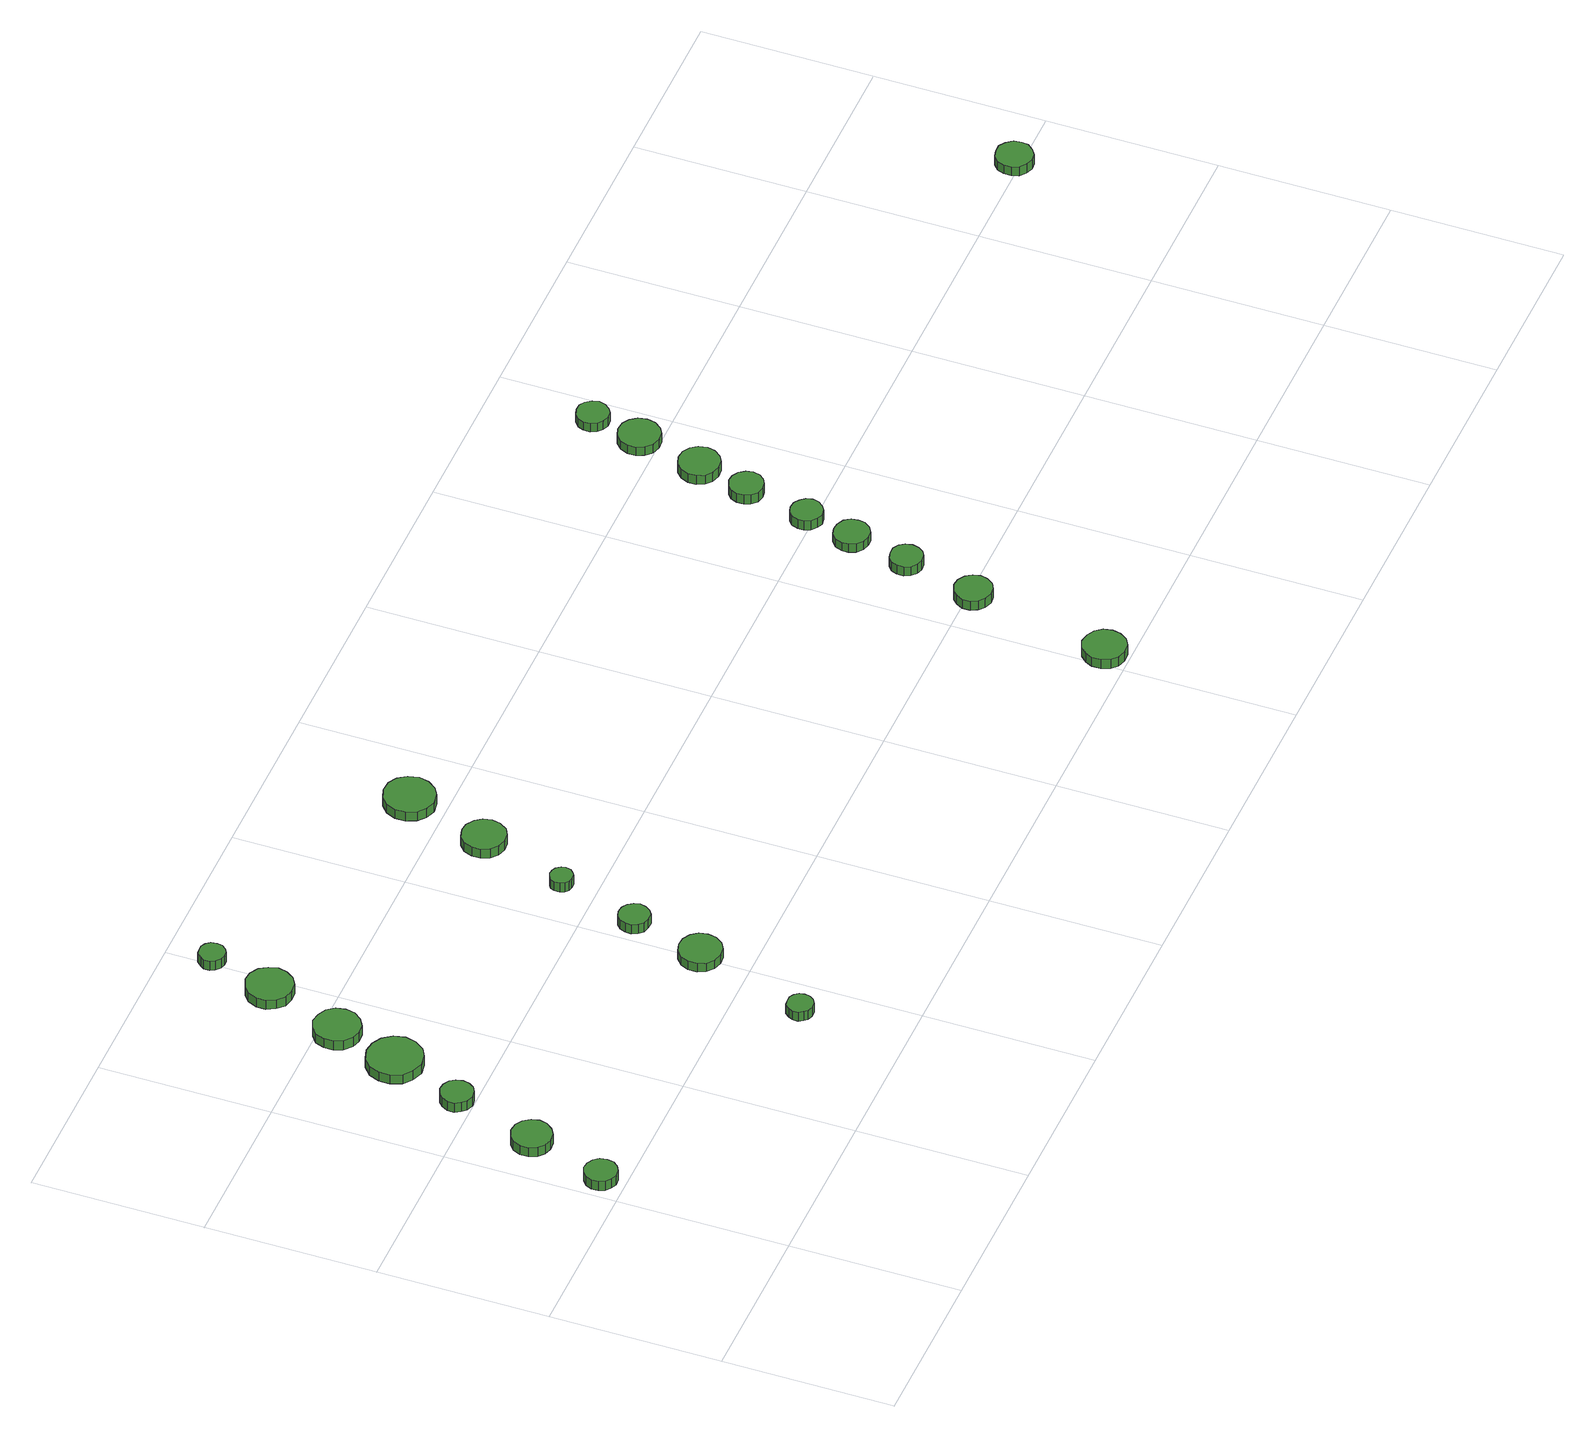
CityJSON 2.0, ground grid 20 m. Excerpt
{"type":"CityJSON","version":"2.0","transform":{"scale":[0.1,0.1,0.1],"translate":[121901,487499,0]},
"CityObjects":{
"tree1":{"type":"SolitaryVegetationObject","attributes":{"function":"something"},"geometry":[{"type":"MultiSurface","lod":"1","boundaries":[[[0,1,2,3,4,5,6,7,8,9,10,11,12,13,14]],[[15,16,17,18,19,20,21,22,23,24,25,26,27,28,29]],[[0,29,28,1]],[[1,28,27,2]],[[2,27,26,3]],[[3,26,25,4]],[[4,25,24,5]],[[5,24,23,6]],[[6,23,22,7]],[[7,22,21,8]],[[8,21,20,9]],[[9,20,19,10]],[[10,19,18,11]],[[11,18,17,12]],[[12,17,16,13]],[[13,16,15,14]],[[14,15,29,0]]]}]},
"tree2":{"type":"SolitaryVegetationObject","attributes":{"function":"something"},"geometry":[{"type":"MultiSurface","lod":"1","boundaries":[[[30,31,32,33,34,35,36,37,38,39,40,41,42,43,44]],[[45,46,47,48,49,50,51,52,53,54,55,56,57,58,59]],[[30,59,58,31]],[[31,58,57,32]],[[32,57,56,33]],[[33,56,55,34]],[[34,55,54,35]],[[35,54,53,36]],[[36,53,52,37]],[[37,52,51,38]],[[38,51,50,39]],[[39,50,49,40]],[[40,49,48,41]],[[41,48,47,42]],[[42,47,46,43]],[[43,46,45,44]],[[44,45,59,30]]]}]},
"tree3":{"type":"SolitaryVegetationObject","attributes":{"function":"something"},"geometry":[{"type":"MultiSurface","lod":"1","boundaries":[[[60,61,62,63,64,65,66,67,68,69,70,71,72,73,74]],[[75,76,77,78,79,80,81,82,83,84,85,86,87,88,89]],[[60,89,88,61]],[[61,88,87,62]],[[62,87,86,63]],[[63,86,85,64]],[[64,85,84,65]],[[65,84,83,66]],[[66,83,82,67]],[[67,82,81,68]],[[68,81,80,69]],[[69,80,79,70]],[[70,79,78,71]],[[71,78,77,72]],[[72,77,76,73]],[[73,76,75,74]],[[74,75,89,60]]]}]},
"tree4":{"type":"SolitaryVegetationObject","attributes":{"function":"something"},"geometry":[{"type":"MultiSurface","lod":"1","boundaries":[[[90,91,92,93,94,95,96,97,98,99,100,101,102,103,104]],[[105,106,107,108,109,110,111,112,113,114,115,116,117,118,119]],[[90,119,118,91]],[[91,118,117,92]],[[92,117,116,93]],[[93,116,115,94]],[[94,115,114,95]],[[95,114,113,96]],[[96,113,112,97]],[[97,112,111,98]],[[98,111,110,99]],[[99,110,109,100]],[[100,109,108,101]],[[101,108,107,102]],[[102,107,106,103]],[[103,106,105,104]],[[104,105,119,90]]]}]},
"tree5":{"type":"SolitaryVegetationObject","attributes":{"function":"something"},"geometry":[{"type":"MultiSurface","lod":"1","boundaries":[[[120,121,122,123,124,125,126,127,128,129,130,131,132,133,134]],[[135,136,137,138,139,140,141,142,143,144,145,146,147,148,149]],[[120,149,148,121]],[[121,148,147,122]],[[122,147,146,123]],[[123,146,145,124]],[[124,145,144,125]],[[125,144,143,126]],[[126,143,142,127]],[[127,142,141,128]],[[128,141,140,129]],[[129,140,139,130]],[[130,139,138,131]],[[131,138,137,132]],[[132,137,136,133]],[[133,136,135,134]],[[134,135,149,120]]]}]},
"tree6":{"type":"SolitaryVegetationObject","attributes":{"function":"something"},"geometry":[{"type":"MultiSurface","lod":"1","boundaries":[[[150,151,152,153,154,155,156,157,158,159,160,161,162,163,164]],[[165,166,167,168,169,170,171,172,173,174,175,176,177,178,179]],[[150,179,178,151]],[[151,178,177,152]],[[152,177,176,153]],[[153,176,175,154]],[[154,175,174,155]],[[155,174,173,156]],[[156,173,172,157]],[[157,172,171,158]],[[158,171,170,159]],[[159,170,169,160]],[[160,169,168,161]],[[161,168,167,162]],[[162,167,166,163]],[[163,166,165,164]],[[164,165,179,150]]]}]},
"tree7":{"type":"SolitaryVegetationObject","attributes":{"function":"something"},"geometry":[{"type":"MultiSurface","lod":"1","boundaries":[[[180,181,182,183,184,185,186,187,188,189,190,191,192,193,194]],[[195,196,197,198,199,200,201,202,203,204,205,206,207,208,209]],[[180,209,208,181]],[[181,208,207,182]],[[182,207,206,183]],[[183,206,205,184]],[[184,205,204,185]],[[185,204,203,186]],[[186,203,202,187]],[[187,202,201,188]],[[188,201,200,189]],[[189,200,199,190]],[[190,199,198,191]],[[191,198,197,192]],[[192,197,196,193]],[[193,196,195,194]],[[194,195,209,180]]]}]},
"tree8":{"type":"SolitaryVegetationObject","attributes":{"function":"something"},"geometry":[{"type":"MultiSurface","lod":"1","boundaries":[[[210,211,212,213,214,215,216,217,218,219,220,221,222,223,224]],[[225,226,227,228,229,230,231,232,233,234,235,236,237,238,239]],[[210,239,238,211]],[[211,238,237,212]],[[212,237,236,213]],[[213,236,235,214]],[[214,235,234,215]],[[215,234,233,216]],[[216,233,232,217]],[[217,232,231,218]],[[218,231,230,219]],[[219,230,229,220]],[[220,229,228,221]],[[221,228,227,222]],[[222,227,226,223]],[[223,226,225,224]],[[224,225,239,210]]]}]},
"tree9":{"type":"SolitaryVegetationObject","attributes":{"function":"something"},"geometry":[{"type":"MultiSurface","lod":"1","boundaries":[[[240,241,242,243,244,245,246,247,248,249,250,251,252,253,254]],[[255,256,257,258,259,260,261,262,263,264,265,266,267,268,269]],[[240,269,268,241]],[[241,268,267,242]],[[242,267,266,243]],[[243,266,265,244]],[[244,265,264,245]],[[245,264,263,246]],[[246,263,262,247]],[[247,262,261,248]],[[248,261,260,249]],[[249,260,259,250]],[[250,259,258,251]],[[251,258,257,252]],[[252,257,256,253]],[[253,256,255,254]],[[254,255,269,240]]]}]},
"tree10":{"type":"SolitaryVegetationObject","attributes":{"function":"something"},"geometry":[{"type":"MultiSurface","lod":"1","boundaries":[[[270,271,272,273,274,275,276,277,278,279,280,281,282,283,284]],[[285,286,287,288,289,290,291,292,293,294,295,296,297,298,299]],[[270,299,298,271]],[[271,298,297,272]],[[272,297,296,273]],[[273,296,295,274]],[[274,295,294,275]],[[275,294,293,276]],[[276,293,292,277]],[[277,292,291,278]],[[278,291,290,279]],[[279,290,289,280]],[[280,289,288,281]],[[281,288,287,282]],[[282,287,286,283]],[[283,286,285,284]],[[284,285,299,270]]]}]},
"tree11":{"type":"SolitaryVegetationObject","attributes":{"function":"something"},"geometry":[{"type":"MultiSurface","lod":"1","boundaries":[[[300,301,302,303,304,305,306,307,308,309,310,311,312,313,314]],[[315,316,317,318,319,320,321,322,323,324,325,326,327,328,329]],[[300,329,328,301]],[[301,328,327,302]],[[302,327,326,303]],[[303,326,325,304]],[[304,325,324,305]],[[305,324,323,306]],[[306,323,322,307]],[[307,322,321,308]],[[308,321,320,309]],[[309,320,319,310]],[[310,319,318,311]],[[311,318,317,312]],[[312,317,316,313]],[[313,316,315,314]],[[314,315,329,300]]]}]},
"tree12":{"type":"SolitaryVegetationObject","attributes":{"function":"something"},"geometry":[{"type":"MultiSurface","lod":"1","boundaries":[[[330,331,332,333,334,335,336,337,338,339,340,341,342,343,344]],[[345,346,347,348,349,350,351,352,353,354,355,356,357,358,359]],[[330,359,358,331]],[[331,358,357,332]],[[332,357,356,333]],[[333,356,355,334]],[[334,355,354,335]],[[335,354,353,336]],[[336,353,352,337]],[[337,352,351,338]],[[338,351,350,339]],[[339,350,349,340]],[[340,349,348,341]],[[341,348,347,342]],[[342,347,346,343]],[[343,346,345,344]],[[344,345,359,330]]]}]},
"tree13":{"type":"SolitaryVegetationObject","attributes":{"function":"something"},"geometry":[{"type":"MultiSurface","lod":"1","boundaries":[[[360,361,362,363,364,365,366,367,368,369,370,371,372,373,374]],[[375,376,377,378,379,380,381,382,383,384,385,386,387,388,389]],[[360,389,388,361]],[[361,388,387,362]],[[362,387,386,363]],[[363,386,385,364]],[[364,385,384,365]],[[365,384,383,366]],[[366,383,382,367]],[[367,382,381,368]],[[368,381,380,369]],[[369,380,379,370]],[[370,379,378,371]],[[371,378,377,372]],[[372,377,376,373]],[[373,376,375,374]],[[374,375,389,360]]]}]},
"tree14":{"type":"SolitaryVegetationObject","attributes":{"function":"something"},"geometry":[{"type":"MultiSurface","lod":"1","boundaries":[[[390,391,392,393,394,395,396,397,398,399,400,401,402,403,404]],[[405,406,407,408,409,410,411,412,413,414,415,416,417,418,419]],[[390,419,418,391]],[[391,418,417,392]],[[392,417,416,393]],[[393,416,415,394]],[[394,415,414,395]],[[395,414,413,396]],[[396,413,412,397]],[[397,412,411,398]],[[398,411,410,399]],[[399,410,409,400]],[[400,409,408,401]],[[401,408,407,402]],[[402,407,406,403]],[[403,406,405,404]],[[404,405,419,390]]]}]},
"tree15":{"type":"SolitaryVegetationObject","attributes":{"function":"something"},"geometry":[{"type":"MultiSurface","lod":"1","boundaries":[[[420,421,422,423,424,425,426,427,428,429,430,431,432,433,434]],[[435,436,437,438,439,440,441,442,443,444,445,446,447,448,449]],[[420,449,448,421]],[[421,448,447,422]],[[422,447,446,423]],[[423,446,445,424]],[[424,445,444,425]],[[425,444,443,426]],[[426,443,442,427]],[[427,442,441,428]],[[428,441,440,429]],[[429,440,439,430]],[[430,439,438,431]],[[431,438,437,432]],[[432,437,436,433]],[[433,436,435,434]],[[434,435,449,420]]]}]},
"tree16":{"type":"SolitaryVegetationObject","attributes":{"function":"something"},"geometry":[{"type":"MultiSurface","lod":"1","boundaries":[[[450,451,452,453,454,455,456,457,458,459,460,461,462,463,464]],[[465,466,467,468,469,470,471,472,473,474,475,476,477,478,479]],[[450,479,478,451]],[[451,478,477,452]],[[452,477,476,453]],[[453,476,475,454]],[[454,475,474,455]],[[455,474,473,456]],[[456,473,472,457]],[[457,472,471,458]],[[458,471,470,459]],[[459,470,469,460]],[[460,469,468,461]],[[461,468,467,462]],[[462,467,466,463]],[[463,466,465,464]],[[464,465,479,450]]]}]},
"tree17":{"type":"SolitaryVegetationObject","attributes":{"function":"something"},"geometry":[{"type":"MultiSurface","lod":"1","boundaries":[[[480,481,482,483,484,485,486,487,488,489,490,491,492,493,494]],[[495,496,497,498,499,500,501,502,503,504,505,506,507,508,509]],[[480,509,508,481]],[[481,508,507,482]],[[482,507,506,483]],[[483,506,505,484]],[[484,505,504,485]],[[485,504,503,486]],[[486,503,502,487]],[[487,502,501,488]],[[488,501,500,489]],[[489,500,499,490]],[[490,499,498,491]],[[491,498,497,492]],[[492,497,496,493]],[[493,496,495,494]],[[494,495,509,480]]]}]},
"tree18":{"type":"SolitaryVegetationObject","attributes":{"function":"something"},"geometry":[{"type":"MultiSurface","lod":"1","boundaries":[[[510,511,512,513,514,515,516,517,518,519,520,521,522,523,524]],[[525,526,527,528,529,530,531,532,533,534,535,536,537,538,539]],[[510,539,538,511]],[[511,538,537,512]],[[512,537,536,513]],[[513,536,535,514]],[[514,535,534,515]],[[515,534,533,516]],[[516,533,532,517]],[[517,532,531,518]],[[518,531,530,519]],[[519,530,529,520]],[[520,529,528,521]],[[521,528,527,522]],[[522,527,526,523]],[[523,526,525,524]],[[524,525,539,510]]]}]},
"tree19":{"type":"SolitaryVegetationObject","attributes":{"function":"something"},"geometry":[{"type":"MultiSurface","lod":"1","boundaries":[[[540,541,542,543,544,545,546,547,548,549,550,551,552,553,554]],[[555,556,557,558,559,560,561,562,563,564,565,566,567,568,569]],[[540,569,568,541]],[[541,568,567,542]],[[542,567,566,543]],[[543,566,565,544]],[[544,565,564,545]],[[545,564,563,546]],[[546,563,562,547]],[[547,562,561,548]],[[548,561,560,549]],[[549,560,559,550]],[[550,559,558,551]],[[551,558,557,552]],[[552,557,556,553]],[[553,556,555,554]],[[554,555,569,540]]]}]},
"tree20":{"type":"SolitaryVegetationObject","attributes":{"function":"something"},"geometry":[{"type":"MultiSurface","lod":"1","boundaries":[[[570,571,572,573,574,575,576,577,578,579,580,581,582,583,584]],[[585,586,587,588,589,590,591,592,593,594,595,596,597,598,599]],[[570,599,598,571]],[[571,598,597,572]],[[572,597,596,573]],[[573,596,595,574]],[[574,595,594,575]],[[575,594,593,576]],[[576,593,592,577]],[[577,592,591,578]],[[578,591,590,579]],[[579,590,589,580]],[[580,589,588,581]],[[581,588,587,582]],[[582,587,586,583]],[[583,586,585,584]],[[584,585,599,570]]]}]},
"tree21":{"type":"SolitaryVegetationObject","attributes":{"function":"something"},"geometry":[{"type":"MultiSurface","lod":"1","boundaries":[[[600,601,602,603,604,605,606,607,608,609,610,611,612,613,614]],[[615,616,617,618,619,620,621,622,623,624,625,626,627,628,629]],[[600,629,628,601]],[[601,628,627,602]],[[602,627,626,603]],[[603,626,625,604]],[[604,625,624,605]],[[605,624,623,606]],[[606,623,622,607]],[[607,622,621,608]],[[608,621,620,609]],[[609,620,619,610]],[[610,619,618,611]],[[611,618,617,612]],[[612,617,616,613]],[[613,616,615,614]],[[614,615,629,600]]]}]},
"tree22":{"type":"SolitaryVegetationObject","attributes":{"function":"something"},"geometry":[{"type":"MultiSurface","lod":"1","boundaries":[[[630,631,632,633,634,635,636,637,638,639,640,641,642,643,644]],[[645,646,647,648,649,650,651,652,653,654,655,656,657,658,659]],[[630,659,658,631]],[[631,658,657,632]],[[632,657,656,633]],[[633,656,655,634]],[[634,655,654,635]],[[635,654,653,636]],[[636,653,652,637]],[[637,652,651,638]],[[638,651,650,639]],[[639,650,649,640]],[[640,649,648,641]],[[641,648,647,642]],[[642,647,646,643]],[[643,646,645,644]],[[644,645,659,630]]]}]},
"tree23":{"type":"SolitaryVegetationObject","attributes":{"function":"something"},"geometry":[{"type":"MultiSurface","lod":"1","boundaries":[[[660,661,662,663,664,665,666,667,668,669,670,671,672,673,674]],[[675,676,677,678,679,680,681,682,683,684,685,686,687,688,689]],[[660,689,688,661]],[[661,688,687,662]],[[662,687,686,663]],[[663,686,685,664]],[[664,685,684,665]],[[665,684,683,666]],[[666,683,682,667]],[[667,682,681,668]],[[668,681,680,669]],[[669,680,679,670]],[[670,679,678,671]],[[671,678,677,672]],[[672,677,676,673]],[[673,676,675,674]],[[674,675,689,660]]]}]}
},
"vertices":[
[45,228,16],[44,236,16],[39,242,16],[32,246,16],[24,247,16],[17,244,16],[11,239,16],[8,232,16],[8,224,16],[11,217,16],[17,212,16],[24,209,16],[32,210,16],[39,214,16],[44,220,16],[44,220,3],[39,214,3],[32,210,3],[24,209,3],[17,212,3],[11,217,3],[8,224,3],[8,232,3],[11,239,3],[17,244,3],[24,247,3],[32,246,3],[39,242,3],[44,236,3],[45,228,3],
[78,319,16],[76,328,16],[70,336,16],[62,341,16],[52,342,16],[43,339,16],[36,333,16],[32,324,16],[32,314,16],[36,305,16],[43,299,16],[52,296,16],[62,297,16],[70,302,16],[76,310,16],[76,310,3],[70,302,3],[62,297,3],[52,296,3],[43,299,3],[36,305,3],[32,314,3],[32,324,3],[36,333,3],[43,339,3],[52,342,3],[62,341,3],[70,336,3],[76,328,3],[78,319,3],
[108,419,16],[106,427,16],[102,433,16],[95,437,16],[87,438,16],[79,435,16],[74,430,16],[70,423,16],[70,415,16],[74,408,16],[79,403,16],[87,400,16],[95,401,16],[102,405,16],[106,411,16],[106,411,3],[102,405,3],[95,401,3],[87,400,3],[79,403,3],[74,408,3],[70,415,3],[70,423,3],[74,430,3],[79,435,3],[87,438,3],[95,437,3],[102,433,3],[106,427,3],[108,419,3],
[150,502,17],[147,515,17],[139,526,17],[128,532,17],[115,534,17],[102,530,17],[92,521,17],[87,509,17],[87,496,17],[92,483,17],[102,475,17],[115,470,17],[128,472,17],[139,478,17],[147,489,17],[147,489,4],[139,478,4],[128,472,4],[115,470,4],[102,475,4],[92,483,4],[87,496,4],[87,509,4],[92,521,4],[102,530,4],[115,534,4],[128,532,4],[139,526,4],[147,515,4],[150,502,4],
[170,579,16],[168,590,16],[161,599,16],[151,604,16],[140,606,16],[130,602,16],[121,595,16],[117,584,16],[117,573,16],[121,563,16],[130,555,16],[140,552,16],[151,553,16],[161,559,16],[168,568,16],[168,568,3],[161,559,3],[151,553,3],[140,552,3],[130,555,3],[121,563,3],[117,573,3],[117,584,3],[121,595,3],[130,602,3],[140,606,3],[151,604,3],[161,599,3],[168,590,3],[170,579,3],
[206,671,16],[203,682,16],[197,691,16],[187,697,16],[176,698,16],[165,694,16],[157,687,16],[152,676,16],[152,665,16],[157,655,16],[165,647,16],[176,644,16],[187,645,16],[197,651,16],[203,660,16],[203,660,3],[197,651,3],[187,645,3],[176,644,3],[165,647,3],[157,655,3],[152,665,3],[152,676,3],[157,687,3],[165,694,3],[176,698,3],[187,697,3],[197,691,3],[203,682,3],[206,671,3],
[373,126,15],[372,132,15],[368,137,15],[363,140,15],[356,140,15],[350,139,15],[346,134,15],[343,129,15],[343,122,15],[346,117,15],[350,113,15],[356,111,15],[363,111,15],[368,114,15],[372,119,15],[372,119,2],[368,114,2],[363,111,2],[356,111,2],[350,113,2],[346,117,2],[343,122,2],[343,129,2],[346,134,2],[350,139,2],[356,140,2],[363,140,2],[368,137,2],[372,132,2],[373,126,2],
[219,747,16],[218,754,16],[214,759,16],[209,762,16],[203,762,16],[197,761,16],[192,756,16],[189,751,16],[189,744,16],[192,739,16],[197,734,16],[203,732,16],[209,733,16],[214,736,16],[218,741,16],[218,741,3],[214,736,3],[209,733,3],[203,732,3],[197,734,3],[192,739,3],[189,744,3],[189,751,3],[192,756,3],[197,761,3],[203,762,3],[209,762,3],[214,759,3],[218,754,3],[219,747,3],
[425,258,16],[423,268,16],[417,276,16],[408,281,16],[398,282,16],[388,279,16],[380,272,16],[376,263,16],[376,252,16],[380,243,16],[388,236,16],[398,233,16],[408,234,16],[417,239,16],[423,248,16],[423,248,4],[417,239,4],[408,234,4],[398,233,4],[388,236,4],[380,243,4],[376,252,4],[376,263,4],[380,272,4],[388,279,4],[398,282,4],[408,281,4],[417,276,4],[423,268,4],[425,258,4],
[444,344,16],[442,351,16],[438,357,16],[432,361,16],[424,362,16],[417,360,16],[412,355,16],[409,348,16],[409,341,16],[412,334,16],[417,329,16],[424,327,16],[432,327,16],[438,331,16],[442,337,16],[442,337,3],[438,331,3],[432,327,3],[424,327,3],[417,329,3],[412,334,3],[409,341,3],[409,348,3],[412,355,3],[417,360,3],[424,362,3],[432,361,3],[438,357,3],[442,351,3],[444,344,3],
[471,441,15],[470,446,15],[466,451,15],[462,453,15],[456,454,15],[451,452,15],[447,449,15],[445,444,15],[445,438,15],[447,433,15],[451,429,15],[456,428,15],[462,428,15],[466,431,15],[470,435,15],[470,435,2],[466,431,2],[462,428,2],[456,428,2],[451,429,2],[447,433,2],[445,438,2],[445,444,2],[447,449,2],[451,452,2],[456,454,2],[462,453,2],[466,451,2],[470,446,2],[471,441,2],
[512,542,17],[510,552,17],[504,560,17],[495,566,17],[485,567,17],[475,564,17],[467,557,17],[463,547,17],[463,537,17],[467,527,17],[475,520,17],[485,517,17],[495,518,17],[504,523,17],[510,532,17],[510,532,4],[504,523,4],[495,518,4],[485,517,4],[475,520,4],[467,527,4],[463,537,4],[463,547,4],[467,557,4],[475,564,4],[485,567,4],[495,566,4],[504,560,4],[510,552,4],[512,542,4],
[549,641,16],[546,653,16],[539,663,16],[529,669,16],[516,670,16],[505,666,16],[496,658,16],[491,647,16],[491,635,16],[496,623,16],[505,615,16],[516,611,16],[529,613,16],[539,619,16],[546,629,16],[546,629,3],[539,619,3],[529,613,3],[516,611,3],[505,615,3],[496,623,3],[491,635,3],[491,647,3],[496,658,3],[505,666,3],[516,670,3],[529,669,3],[539,663,3],[546,653,3],[549,641,3],
[1043,29,15],[1041,39,15],[1035,47,15],[1026,52,15],[1015,54,15],[1005,50,15],[998,43,15],[994,34,15],[994,24,15],[998,14,15],[1005,7,15],[1015,4,15],[1026,5,15],[1035,10,15],[1041,19,15],[1041,19,2],[1035,10,2],[1026,5,2],[1015,4,2],[1005,7,2],[998,14,2],[994,24,2],[994,34,2],[998,43,2],[1005,50,2],[1015,54,2],[1026,52,2],[1035,47,2],[1041,39,2],[1043,29,2],
[1075,194,14],[1073,203,14],[1068,210,14],[1060,215,14],[1051,216,14],[1042,213,14],[1036,207,14],[1032,199,14],[1032,190,14],[1036,182,14],[1042,176,14],[1051,173,14],[1060,174,14],[1068,178,14],[1073,186,14],[1073,186,1],[1068,178,1],[1060,174,1],[1051,173,1],[1042,176,1],[1036,182,1],[1032,190,1],[1032,199,1],[1036,207,1],[1042,213,1],[1051,216,1],[1060,215,1],[1068,210,1],[1073,203,1],[1075,194,1],
[1095,281,14],[1093,289,14],[1089,295,14],[1082,299,14],[1074,299,14],[1067,297,14],[1061,292,14],[1058,285,14],[1058,277,14],[1061,270,14],[1067,265,14],[1074,262,14],[1082,263,14],[1089,267,14],[1093,273,14],[1093,273,1],[1089,267,1],[1082,263,1],[1074,262,1],[1067,265,1],[1061,270,1],[1058,277,1],[1058,285,1],[1061,292,1],[1067,297,1],[1074,299,1],[1082,299,1],[1089,295,1],[1093,289,1],[1095,281,1],
[1111,350,14],[1110,358,14],[1105,365,14],[1097,369,14],[1089,370,14],[1081,368,14],[1074,362,14],[1071,354,14],[1071,346,14],[1074,338,14],[1081,332,14],[1089,330,14],[1097,330,14],[1105,335,14],[1110,342,14],[1110,342,2],[1105,335,2],[1097,330,2],[1089,330,2],[1081,332,2],[1074,338,2],[1071,346,2],[1071,354,2],[1074,362,2],[1081,368,2],[1089,370,2],[1097,369,2],[1105,365,2],[1110,358,2],[1111,350,2],
[1124,408,15],[1122,415,15],[1117,421,15],[1111,425,15],[1103,426,15],[1096,424,15],[1090,419,15],[1087,411,15],[1087,404,15],[1090,397,15],[1096,392,15],[1103,389,15],[1111,390,15],[1117,394,15],[1122,400,15],[1122,400,2],[1117,394,2],[1111,390,2],[1103,389,2],[1096,392,2],[1090,397,2],[1087,404,2],[1087,411,2],[1090,419,2],[1096,424,2],[1103,426,2],[1111,425,2],[1117,421,2],[1122,415,2],[1124,408,2],
[1143,484,14],[1141,492,14],[1136,499,14],[1129,503,14],[1121,504,14],[1113,501,14],[1107,496,14],[1104,488,14],[1104,480,14],[1107,473,14],[1113,467,14],[1121,465,14],[1129,466,14],[1136,470,14],[1141,476,14],[1141,476,1],[1136,470,1],[1129,466,1],[1121,465,1],[1113,467,1],[1107,473,1],[1104,480,1],[1104,488,1],[1107,496,1],[1113,501,1],[1121,504,1],[1129,503,1],[1136,499,1],[1141,492,1],[1143,484,1],
[1161,544,15],[1159,554,15],[1153,562,15],[1145,567,15],[1135,568,15],[1125,565,15],[1118,558,15],[1114,549,15],[1114,539,15],[1118,530,15],[1125,524,15],[1135,521,15],[1145,522,15],[1153,527,15],[1159,535,15],[1159,535,2],[1153,527,2],[1145,522,2],[1135,521,2],[1125,524,2],[1118,530,2],[1114,539,2],[1114,549,2],[1118,558,2],[1125,565,2],[1135,568,2],[1145,567,2],[1153,562,2],[1159,554,2],[1161,544,2],
[1179,621,16],[1177,631,16],[1171,639,16],[1163,644,16],[1153,645,16],[1143,642,16],[1136,635,16],[1132,626,16],[1132,616,16],[1136,607,16],[1143,600,16],[1153,597,16],[1163,598,16],[1171,603,16],[1177,611,16],[1177,611,4],[1171,603,4],[1163,598,4],[1153,597,4],[1143,600,4],[1136,607,4],[1132,616,4],[1132,626,4],[1136,635,4],[1143,642,4],[1153,645,4],[1163,644,4],[1171,639,4],[1177,631,4],[1179,621,4],
[1187,680,16],[1185,687,16],[1180,694,16],[1174,698,16],[1166,698,16],[1159,696,16],[1153,691,16],[1150,684,16],[1150,676,16],[1153,669,16],[1159,664,16],[1166,661,16],[1174,662,16],[1180,666,16],[1185,672,16],[1185,672,4],[1180,666,4],[1174,662,4],[1166,661,4],[1159,664,4],[1153,669,4],[1150,676,4],[1150,684,4],[1153,691,4],[1159,696,4],[1166,698,4],[1174,698,4],[1180,694,4],[1185,687,4],[1187,680,4],
[1733,402,26],[1732,411,26],[1726,418,26],[1719,423,26],[1710,423,26],[1702,421,26],[1695,415,26],[1692,407,26],[1692,398,26],[1695,390,26],[1702,384,26],[1710,381,26],[1719,382,26],[1726,387,26],[1732,394,26],[1732,394,13],[1726,387,13],[1719,382,13],[1710,381,13],[1702,384,13],[1695,390,13],[1692,398,13],[1692,407,13],[1695,415,13],[1702,421,13],[1710,423,13],[1719,423,13],[1726,418,13],[1732,411,13],[1733,402,13]
]}
